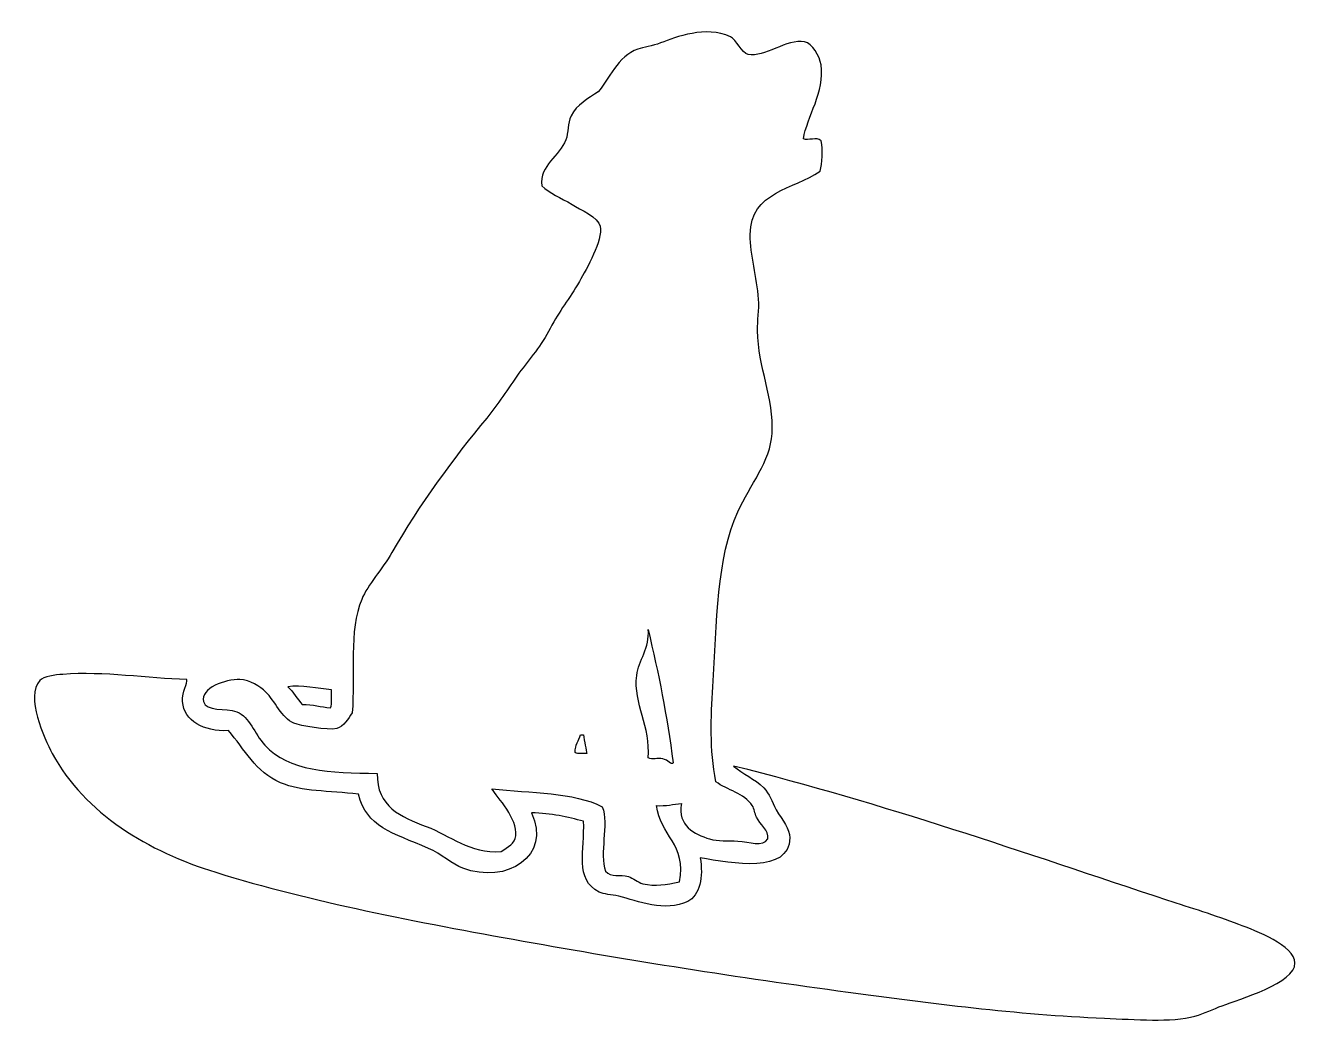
# Model space of a CAD drawing. Header units: centimetres. Extents: x -7.3 to 8.2, y -6.8 to 5.4.
import ezdxf

# ---------------------------------------------------------------- set-up
doc = ezdxf.new("R2010")
doc.units = ezdxf.units.CM
doc.header["$MEASUREMENT"] = 0
doc.layers.add('Layer 1', color=7, linetype='Continuous')

msp = doc.modelspace()

# ---------------------------------------------------------------- linework, layer by layer
at = {"layer": 'Layer 1'}
for points, knots in [([(2.21205, 3.98793), (2.27177, 3.95875), (2.37665, 4.01775), (2.42795, 3.96253), (2.42795, 3.96253), (2.45639, 3.8559), (2.44129, 3.68821), (2.41528, 3.59423), (2.41528, 3.59423), (2.10006, 3.36859), (1.56808, 3.34946), (1.56438, 2.81953), (1.56438, 2.81953), (1.56263, 2.57077), (1.64786, 2.30214), (1.66598, 2.03213), (1.66598, 2.03213), (1.67463, 1.90278), (1.65153, 1.77241), (1.65328, 1.65113), (1.65328, 1.65113), (1.65979, 1.20009), (1.85714, 0.82243), (1.83111, 0.39383), (1.83111, 0.39383), (1.8105, 0.05463), (1.56415, -0.22757), (1.41198, -0.55867), (1.41198, -0.55867), (1.1584, -1.11051), (1.15436, -1.90926), (1.10718, -2.69227), (1.10718, -2.69227), (1.08482, -3.06348), (1.06903, -3.45305), (1.14528, -3.848), (1.14528, -3.848), (1.2822, -3.9542), (1.49241, -3.98722), (1.58978, -4.1401), (1.58978, -4.1401), (1.61529, -4.18016), (1.61907, -4.23736), (1.64058, -4.27977), (1.64058, -4.27977), (1.68529, -4.36819), (1.79282, -4.44019), (1.78028, -4.54647), (1.78028, -4.54647), (1.71752, -4.64442), (1.55594, -4.58351), (1.41195, -4.57187), (1.41195, -4.57187), (1.29768, -4.56261), (1.16724, -4.57766), (1.06905, -4.54647), (1.06905, -4.54647), (0.88186, -4.48704), (0.6744, -4.38611), (0.72615, -4.1147), (0.72615, -4.1147), (0.62511, -4.1237), (0.53658, -4.14523), (0.42135, -4.1401), (0.42135, -4.1401), (0.4603, -4.49533), (0.79666, -4.61929), (0.70075, -5.0672), (0.70075, -5.0672), (0.54163, -5.10559), (0.40365, -5.1275), (0.25625, -5.0926), (0.25625, -5.0926), (0.18907, -5.07667), (0.13928, -5.02053), (0.07845, -5.0037), (0.07845, -5.0037), (-0.02357, -4.97544), (-0.12941, -5.01587), (-0.20095, -4.9402), (-0.20095, -4.9402), (-0.27776, -4.72128), (-0.15848, -4.37553), (-0.23905, -4.1528), (-0.23905, -4.1528), (-0.58399, -3.97704), (-1.11262, -3.98495), (-1.58525, -3.9369), (-1.58525, -3.9369), (-1.51826, -4.03599), (-1.26849, -4.30163), (-1.29315, -4.50843), (-1.29315, -4.50843), (-1.30463, -4.60484), (-1.38721, -4.64223), (-1.47095, -4.69893), (-1.47095, -4.69893), (-1.85909, -4.72706), (-2.09206, -4.50465), (-2.38535, -4.3941), (-2.38535, -4.3941), (-2.69224, -4.27845), (-2.99368, -4.15211), (-2.98225, -3.74643), (-2.98225, -3.74643), (-3.56201, -3.74127), (-4.06088, -3.72309), (-4.35385, -3.40353), (-4.35385, -3.40353), (-4.48654, -3.25878), (-4.53244, -3.06116), (-4.69675, -2.99713), (-4.69675, -2.99713), (-4.82703, -2.94636), (-5.07413, -2.99724), (-5.10315, -2.87013), (-5.10315, -2.87013), (-5.13979, -2.70969), (-4.83349, -2.59552), (-4.65865, -2.60343), (-4.65865, -2.60343), (-4.53329, -2.60909), (-4.41476, -2.6855), (-4.34115, -2.75583), (-4.34115, -2.75583), (-4.23558, -2.85672), (-4.14562, -3.0764), (-3.99825, -3.13683), (-3.99825, -3.13683), (-3.92676, -3.16612), (-3.58817, -3.22592), (-3.47755, -3.2003), (-3.47755, -3.2003), (-3.38712, -3.17937), (-3.34171, -3.07436), (-3.28705, -3.0098), (-3.28705, -3.0098), (-3.25435, -2.55308), (-3.33012, -2.00446), (-3.17275, -1.62553), (-3.17275, -1.62553), (-3.09647, -1.44186), (-2.92267, -1.26152), (-2.80445, -1.054), (-2.80445, -1.054), (-2.47735, -0.47991), (-2.04324, 0.10641), (-1.64875, 0.58427), (-1.64875, 0.58427), (-1.51416, 0.74733), (-1.39367, 0.94061), (-1.25505, 1.13037), (-1.25505, 1.13037), (-1.12477, 1.3087), (-0.97994, 1.47054), (-0.87405, 1.67647), (-0.87405, 1.67647), (-0.76165, 1.89504), (-0.64169, 2.03199), (-0.51845, 2.24797), (-0.51845, 2.24797), (-0.42709, 2.40807), (-0.23257, 2.74996), (-0.26445, 2.92107), (-0.26445, 2.92107), (-0.28421, 3.02712), (-0.5093, 3.12877), (-0.60735, 3.18777), (-0.60735, 3.18777), (-0.74708, 3.27183), (-0.88037, 3.32067), (-0.97565, 3.41637), (-0.97565, 3.41637), (-1.00854, 3.66235), (-0.75602, 3.78155), (-0.68355, 3.97517), (-0.68355, 3.97517), (-0.64997, 4.06486), (-0.66265, 4.17707), (-0.62005, 4.26727), (-0.62005, 4.26727), (-0.55615, 4.40253), (-0.4051, 4.48381), (-0.28985, 4.55937), (-0.28985, 4.55937), (-0.16782, 4.69926), (-0.04477, 5.00191), (0.19275, 5.08007), (0.19275, 5.08007), (0.26429, 5.10362), (0.37227, 5.11761), (0.47215, 5.15627), (0.47215, 5.15627), (0.66032, 5.22911), (1.02018, 5.36992), (1.32305, 5.23247), (1.32305, 5.23247), (1.39518, 5.19974), (1.46185, 5.03411), (1.53895, 5.01657), (1.53895, 5.01657), (1.73006, 4.97305), (2.01499, 5.21075), (2.22475, 5.16897), (2.22475, 5.16897), (2.3227, 5.14947), (2.41223, 4.99837), (2.42795, 4.88957), (2.42795, 4.88957), (2.47581, 4.55837), (2.25658, 4.25831), (2.21205, 3.98793)], [0, 0, 0, 0, 0.01851852, 0.01851852, 0.01851852, 0.01851852, 0.03703704, 0.03703704, 0.03703704, 0.03703704, 0.05555556, 0.05555556, 0.05555556, 0.05555556, 0.07407407, 0.07407407, 0.07407407, 0.07407407, 0.09259259, 0.09259259, 0.09259259, 0.09259259, 0.11111111, 0.11111111, 0.11111111, 0.11111111, 0.12962963, 0.12962963, 0.12962963, 0.12962963, 0.14814815, 0.14814815, 0.14814815, 0.14814815, 0.16666667, 0.16666667, 0.16666667, 0.16666667, 0.18518519, 0.18518519, 0.18518519, 0.18518519, 0.2037037, 0.2037037, 0.2037037, 0.2037037, 0.22222222, 0.22222222, 0.22222222, 0.22222222, 0.24074074, 0.24074074, 0.24074074, 0.24074074, 0.25925926, 0.25925926, 0.25925926, 0.25925926, 0.27777778, 0.27777778, 0.27777778, 0.27777778, 0.2962963, 0.2962963, 0.2962963, 0.2962963, 0.31481481, 0.31481481, 0.31481481, 0.31481481, 0.33333333, 0.33333333, 0.33333333, 0.33333333, 0.35185185, 0.35185185, 0.35185185, 0.35185185, 0.37037037, 0.37037037, 0.37037037, 0.37037037, 0.38888889, 0.38888889, 0.38888889, 0.38888889, 0.40740741, 0.40740741, 0.40740741, 0.40740741, 0.42592593, 0.42592593, 0.42592593, 0.42592593, 0.44444444, 0.44444444, 0.44444444, 0.44444444, 0.46296296, 0.46296296, 0.46296296, 0.46296296, 0.48148148, 0.48148148, 0.48148148, 0.48148148, 0.5, 0.5, 0.5, 0.5, 0.51851852, 0.51851852, 0.51851852, 0.51851852, 0.53703704, 0.53703704, 0.53703704, 0.53703704, 0.55555556, 0.55555556, 0.55555556, 0.55555556, 0.57407407, 0.57407407, 0.57407407, 0.57407407, 0.59259259, 0.59259259, 0.59259259, 0.59259259, 0.61111111, 0.61111111, 0.61111111, 0.61111111, 0.62962963, 0.62962963, 0.62962963, 0.62962963, 0.64814815, 0.64814815, 0.64814815, 0.64814815, 0.66666667, 0.66666667, 0.66666667, 0.66666667, 0.68518519, 0.68518519, 0.68518519, 0.68518519, 0.7037037, 0.7037037, 0.7037037, 0.7037037, 0.72222222, 0.72222222, 0.72222222, 0.72222222, 0.74074074, 0.74074074, 0.74074074, 0.74074074, 0.75925926, 0.75925926, 0.75925926, 0.75925926, 0.77777778, 0.77777778, 0.77777778, 0.77777778, 0.7962963, 0.7962963, 0.7962963, 0.7962963, 0.81481481, 0.81481481, 0.81481481, 0.81481481, 0.83333333, 0.83333333, 0.83333333, 0.83333333, 0.85185185, 0.85185185, 0.85185185, 0.85185185, 0.87037037, 0.87037037, 0.87037037, 0.87037037, 0.88888889, 0.88888889, 0.88888889, 0.88888889, 0.90740741, 0.90740741, 0.90740741, 0.90740741, 0.92592593, 0.92592593, 0.92592593, 0.92592593, 0.94444444, 0.94444444, 0.94444444, 0.94444444, 0.96296296, 0.96296296, 0.96296296, 0.96296296, 1, 1, 1, 1]), ([(0.18005, -2.55257), (0.13835, -2.90039), (0.35417, -3.17908), (0.31975, -3.55587), (0.31975, -3.55587), (0.37063, -3.585), (0.43598, -3.55404), (0.49755, -3.56854), (0.49755, -3.56854), (0.56179, -3.5837), (0.60582, -3.65178), (0.62455, -3.61934), (0.62455, -3.61934), (0.5479, -3.03461), (0.44908, -2.53603), (0.31975, -1.99377), (0.31975, -1.99377), (0.34441, -2.2121), (0.20156, -2.37331), (0.18005, -2.55257)], [0, 0, 0, 0, 0.16666667, 0.16666667, 0.16666667, 0.16666667, 0.33333333, 0.33333333, 0.33333333, 0.33333333, 0.5, 0.5, 0.5, 0.5, 0.66666667, 0.66666667, 0.66666667, 0.66666667, 1, 1, 1, 1]), ([(-5.30635, -2.60337), (-5.28643, -2.65436), (-5.36747, -2.74611), (-5.35715, -2.87007), (-5.35715, -2.87007), (-5.33709, -3.11153), (-5.10207, -3.23858), (-4.79835, -3.22564), (-4.79835, -3.22564), (-4.59983, -3.44876), (-4.46659, -3.73184), (-4.16335, -3.86064), (-4.16335, -3.86064), (-3.90012, -3.97248), (-3.57759, -3.95594), (-3.21085, -4.00034), (-3.21085, -4.00034), (-3.11748, -4.40052), (-2.79545, -4.47159), (-2.35995, -4.66074), (-2.35995, -4.66074), (-2.20387, -4.72855), (-2.06224, -4.85613), (-1.94085, -4.90204), (-1.94085, -4.90204), (-1.40232, -5.10569), (-0.85368, -4.75049), (-1.10265, -4.22894), (-1.10265, -4.22894), (-0.85855, -4.2304), (-0.6631, -4.28045), (-0.46765, -4.33057), (-0.46765, -4.33057), (-0.4491, -4.67998), (-0.58341, -5.04203), (-0.27715, -5.19417), (-0.27715, -5.19417), (-0.21585, -5.22462), (-0.13631, -5.21907), (-0.03585, -5.24497), (-0.03585, -5.24497), (0.18786, -5.30262), (0.52795, -5.44232), (0.80235, -5.30847), (0.80235, -5.30847), (0.94906, -5.2369), (0.99473, -5.00769), (0.95478, -4.77507), (0.95478, -4.77507), (1.34909, -4.84577), (2.03687, -4.97179), (2.04695, -4.53377), (2.04695, -4.53377), (2.04962, -4.41815), (1.958, -4.32623), (1.88188, -4.19087), (1.88188, -4.19087), (1.82068, -4.08205), (1.80295, -4.0018), (1.72945, -3.92417), (1.72945, -3.92417), (1.61933, -3.80786), (1.47267, -3.75957), (1.36115, -3.65747), (1.36115, -3.65747), (3.21175, -4.12028), (4.87505, -4.70601), (6.65705, -5.29577), (6.65705, -5.29577), (6.9256, -5.38464), (7.238, -5.47844), (7.52068, -5.58787), (7.52068, -5.58787), (7.73391, -5.67042), (8.2001, -5.84364), (8.20648, -6.05777), (8.20648, -6.05777), (8.21378, -6.30322), (7.52981, -6.49738), (7.31745, -6.5785), (7.31745, -6.5785), (7.21215, -6.61872), (7.097, -6.67581), (6.98728, -6.7055), (6.98728, -6.7055), (6.69521, -6.78448), (6.26105, -6.74685), (5.88235, -6.7309), (5.88235, -6.7309), (4.81245, -6.68581), (3.74034, -6.54646), (2.75818, -6.4134), (2.75818, -6.4134), (1.41058, -6.23084), (0.09962, -6.02555), (-1.20422, -5.79107), (-1.20422, -5.79107), (-2.49388, -5.55916), (-3.77825, -5.31564), (-4.95072, -4.95287), (-4.95072, -4.95287), (-5.7732, -4.69839), (-6.54645, -4.24148), (-6.94462, -3.50507), (-6.94462, -3.50507), (-7.04712, -3.31552), (-7.27278, -2.80985), (-7.09702, -2.61604), (-7.09702, -2.61604), (-7.05077, -2.56505), (-6.91118, -2.54714), (-6.81762, -2.53984), (-6.81762, -2.53984), (-6.31521, -2.50076), (-5.77972, -2.59128), (-5.30635, -2.60337)], [0, 0, 0, 0, 0.03333333, 0.03333333, 0.03333333, 0.03333333, 0.06666667, 0.06666667, 0.06666667, 0.06666667, 0.1, 0.1, 0.1, 0.1, 0.13333333, 0.13333333, 0.13333333, 0.13333333, 0.16666667, 0.16666667, 0.16666667, 0.16666667, 0.2, 0.2, 0.2, 0.2, 0.23333333, 0.23333333, 0.23333333, 0.23333333, 0.26666667, 0.26666667, 0.26666667, 0.26666667, 0.3, 0.3, 0.3, 0.3, 0.33333333, 0.33333333, 0.33333333, 0.33333333, 0.36666667, 0.36666667, 0.36666667, 0.36666667, 0.4, 0.4, 0.4, 0.4, 0.43333333, 0.43333333, 0.43333333, 0.43333333, 0.46666667, 0.46666667, 0.46666667, 0.46666667, 0.5, 0.5, 0.5, 0.5, 0.53333333, 0.53333333, 0.53333333, 0.53333333, 0.56666667, 0.56666667, 0.56666667, 0.56666667, 0.6, 0.6, 0.6, 0.6, 0.63333333, 0.63333333, 0.63333333, 0.63333333, 0.66666667, 0.66666667, 0.66666667, 0.66666667, 0.7, 0.7, 0.7, 0.7, 0.73333333, 0.73333333, 0.73333333, 0.73333333, 0.76666667, 0.76666667, 0.76666667, 0.76666667, 0.8, 0.8, 0.8, 0.8, 0.83333333, 0.83333333, 0.83333333, 0.83333333, 0.86666667, 0.86666667, 0.86666667, 0.86666667, 0.9, 0.9, 0.9, 0.9, 0.93333333, 0.93333333, 0.93333333, 0.93333333, 1, 1, 1, 1]), ([(-4.07445, -2.69227), (-3.90935, -2.66695), (-3.7039, -2.71113), (-3.54105, -2.73037), (-3.54105, -2.73037), (-3.5474, -2.80025), (-3.52705, -2.89677), (-3.55375, -2.94627), (-3.55375, -2.94627), (-3.67615, -2.94167), (-3.76081, -2.89936), (-3.89665, -2.90817), (-3.89665, -2.90817), (-3.95854, -2.83882), (-4.00473, -2.75378), (-4.07445, -2.69227)], [0, 0, 0, 0, 0.2, 0.2, 0.2, 0.2, 0.4, 0.4, 0.4, 0.4, 0.6, 0.6, 0.6, 0.6, 1, 1, 1, 1]), ([(-0.56925, -3.49237), (-0.542, -3.51592), (-0.47622, -3.50094), (-0.42955, -3.50507), (-0.42955, -3.50507), (-0.43058, -3.46427), (-0.46313, -3.35508), (-0.46765, -3.27644), (-0.46765, -3.27644), (-0.48035, -3.27644), (-0.49305, -3.27644), (-0.50575, -3.27644), (-0.50575, -3.27644), (-0.52467, -3.35068), (-0.5728, -3.39572), (-0.56925, -3.49237)], [0, 0, 0, 0, 0.2, 0.2, 0.2, 0.2, 0.4, 0.4, 0.4, 0.4, 0.6, 0.6, 0.6, 0.6, 1, 1, 1, 1])]:
    msp.add_open_spline(points, degree=3, knots=knots, dxfattribs=at)

doc.saveas('drawing.dxf')
